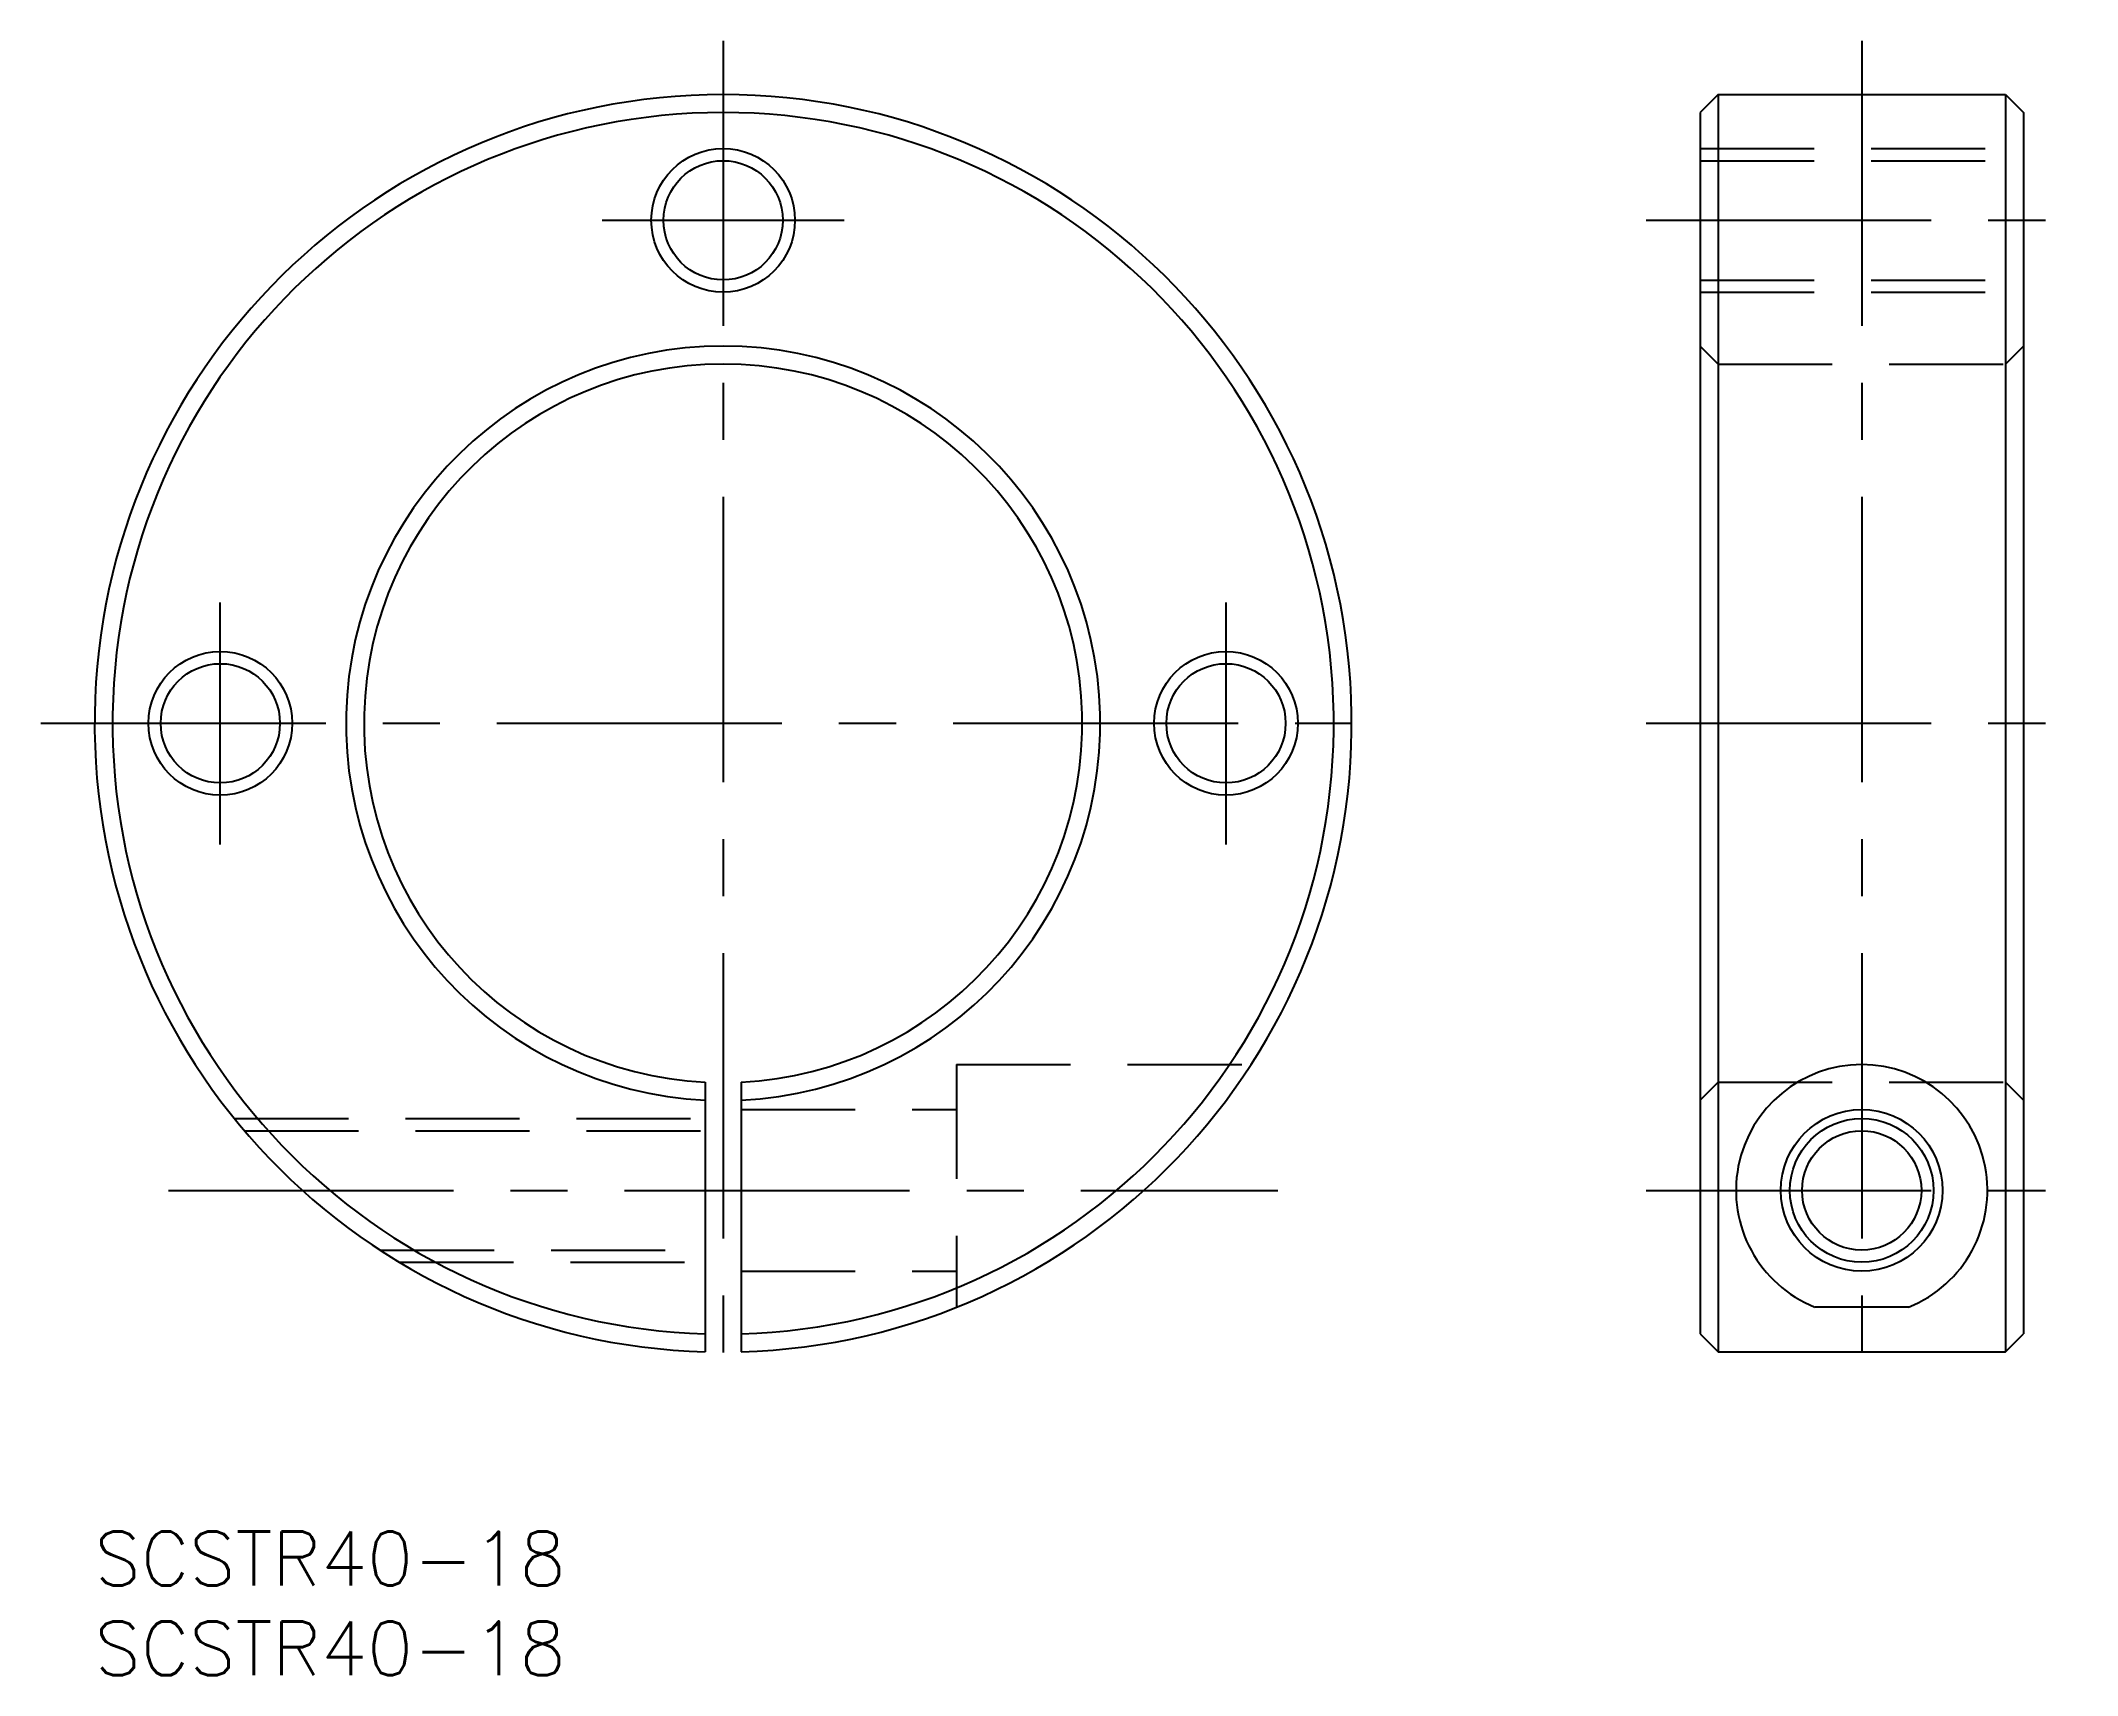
# Model space of a CAD drawing. Extents: x -3 to 110, y -8 to 83.
import ezdxf

# ---------------------------------------------------------------- set-up
doc = ezdxf.new("R2010")
doc.units = 0
doc.header["$LTSCALE"] = 0.5
doc.linetypes.add('CENTER', pattern=[50.8, 31.75, -6.35, 6.35, -6.35])
doc.linetypes.add('DASHED', pattern=[19.05, 12.7, -6.35])
for name, color, linetype in [('MSM_CENTER', 1, 'CENTER'), ('MSM_CONTINUOUS', 7, 'CONTINUOUS'), ('MSM_DASHED', 4, 'DASHED'), ('MSM_NARROW', 5, 'CONTINUOUS'), ('MSM_PART_NUMBER', 7, 'CONTINUOUS')]:
    doc.layers.add(name, color=color, linetype=linetype)
doc.styles.get("Standard").update_dxf_attribs({"font": 'txt.shx', "height": 3, "bigfont": 'bigfont.shx'})

# ---------------------------------------------------------------- blocks, each defined once
blk = doc.blocks.new('*U3')
at = {"layer": 'MSM_PART_NUMBER'}
blk.add_text('SCSTR40-18', height=3, dxfattribs=at).set_placement((0, -3))
blk = doc.blocks.new('*U4')
at = {"layer": 'MSM_PART_NUMBER'}
blk.add_text('SCSTR40-18', height=3, dxfattribs=at).set_placement((0, -8))

msp = doc.modelspace()

# ---------------------------------------------------------------- linework, layer by layer
at = {"layer": 'MSM_CENTER'}
for p, q in [((35, 82.99), (35, 6.99)), ((98.4, 82.99), (98.4, 6.99)), ((28.27, 72.99), (41.73, 72.99)), ((86.4, 72.99), (110.4, 72.99)), ((7, 38.25), (7, 51.72)), ((63, 51.72), (63, 38.25)), ((-3, 44.99), (73, 44.99)), ((86.4, 44.99), (110.4, 44.99)), ((4.11, 18.99), (65.89, 18.99)), ((86.4, 18.99), (110.4, 18.99))]:
    msp.add_line(p, q, dxfattribs=at)
at = {"layer": 'MSM_CONTINUOUS'}
for p, q in [((90.4, 79.99), (89.4, 78.99)), ((90.4, 79.99), (90.4, 10)), ((90.4, 79.99), (106.4, 79.99)), ((106.4, 79.99), (106.4, 10)), ((106.4, 79.99), (107.4, 78.99)), ((89.4, 78.99), (89.4, 11)), ((107.4, 78.99), (107.4, 11)), ((34, 25.01), (34, 10)), ((36, 25.01), (36, 10)), ((101.01, 12.49), (95.8, 12.49)), ((89.4, 11), (90.4, 10)), ((106.4, 10), (107.4, 11)), ((90.4, 10), (106.4, 10))]:
    msp.add_line(p, q, dxfattribs=at)
for centre, radius in [((35, 72.99), 3.32), ((7, 44.99), 3.32), ((63, 44.99), 3.32), ((98.4, 18.99), 4.5), ((98.4, 18.99), 3.32)]:
    msp.add_circle(centre, radius, dxfattribs=at)
for centre, radius, start, end in [((35, 44.99), 35, 271.6372, 268.3628), ((35, 44.99), 34, 271.6854, 268.3146), ((35, 44.99), 21, 272.7294, 267.2706), ((35, 44.99), 20, 272.866, 267.134), ((98.4, 18.99), 7, 291.8715, 248.1285)]:
    msp.add_arc(centre, radius, start, end, dxfattribs=at)
at = {"layer": 'MSM_DASHED'}
for p, q in [((89.4, 76.99), (107.4, 76.99)), ((89.4, 76.31), (107.4, 76.31)), ((89.4, 69.66), (107.4, 69.66)), ((89.4, 68.99), (107.4, 68.99)), ((89.4, 65.99), (90.4, 64.99)), ((106.4, 64.99), (107.4, 65.99)), ((90.4, 64.99), (106.4, 64.99)), ((48, 25.99), (48, 12.49)), ((48, 25.99), (64.39, 25.99)), ((89.4, 24.01), (90.4, 25.01)), ((90.4, 25.01), (106.4, 25.01)), ((106.4, 25.01), (107.4, 24.01)), ((7.78, 22.99), (34, 22.99)), ((36, 23.49), (48, 23.49)), ((8.34, 22.31), (34, 22.31)), ((15.89, 15.66), (34, 15.66)), ((16.97, 14.99), (34, 14.99)), ((36, 14.49), (48, 14.49))]:
    msp.add_line(p, q, dxfattribs=at)
at = {"layer": 'MSM_NARROW'}
for centre in [(35, 72.99), (7, 44.99), (63, 44.99), (98.4, 18.99)]:
    msp.add_circle(centre, 4, dxfattribs=at)

# ---------------------------------------------------------------- block references
at = {"layer": 'MSM_CONTINUOUS'}
for name in ['*U3', '*U4']:
    msp.add_blockref(name, (0, 0), dxfattribs=at)

doc.saveas('drawing.dxf')
